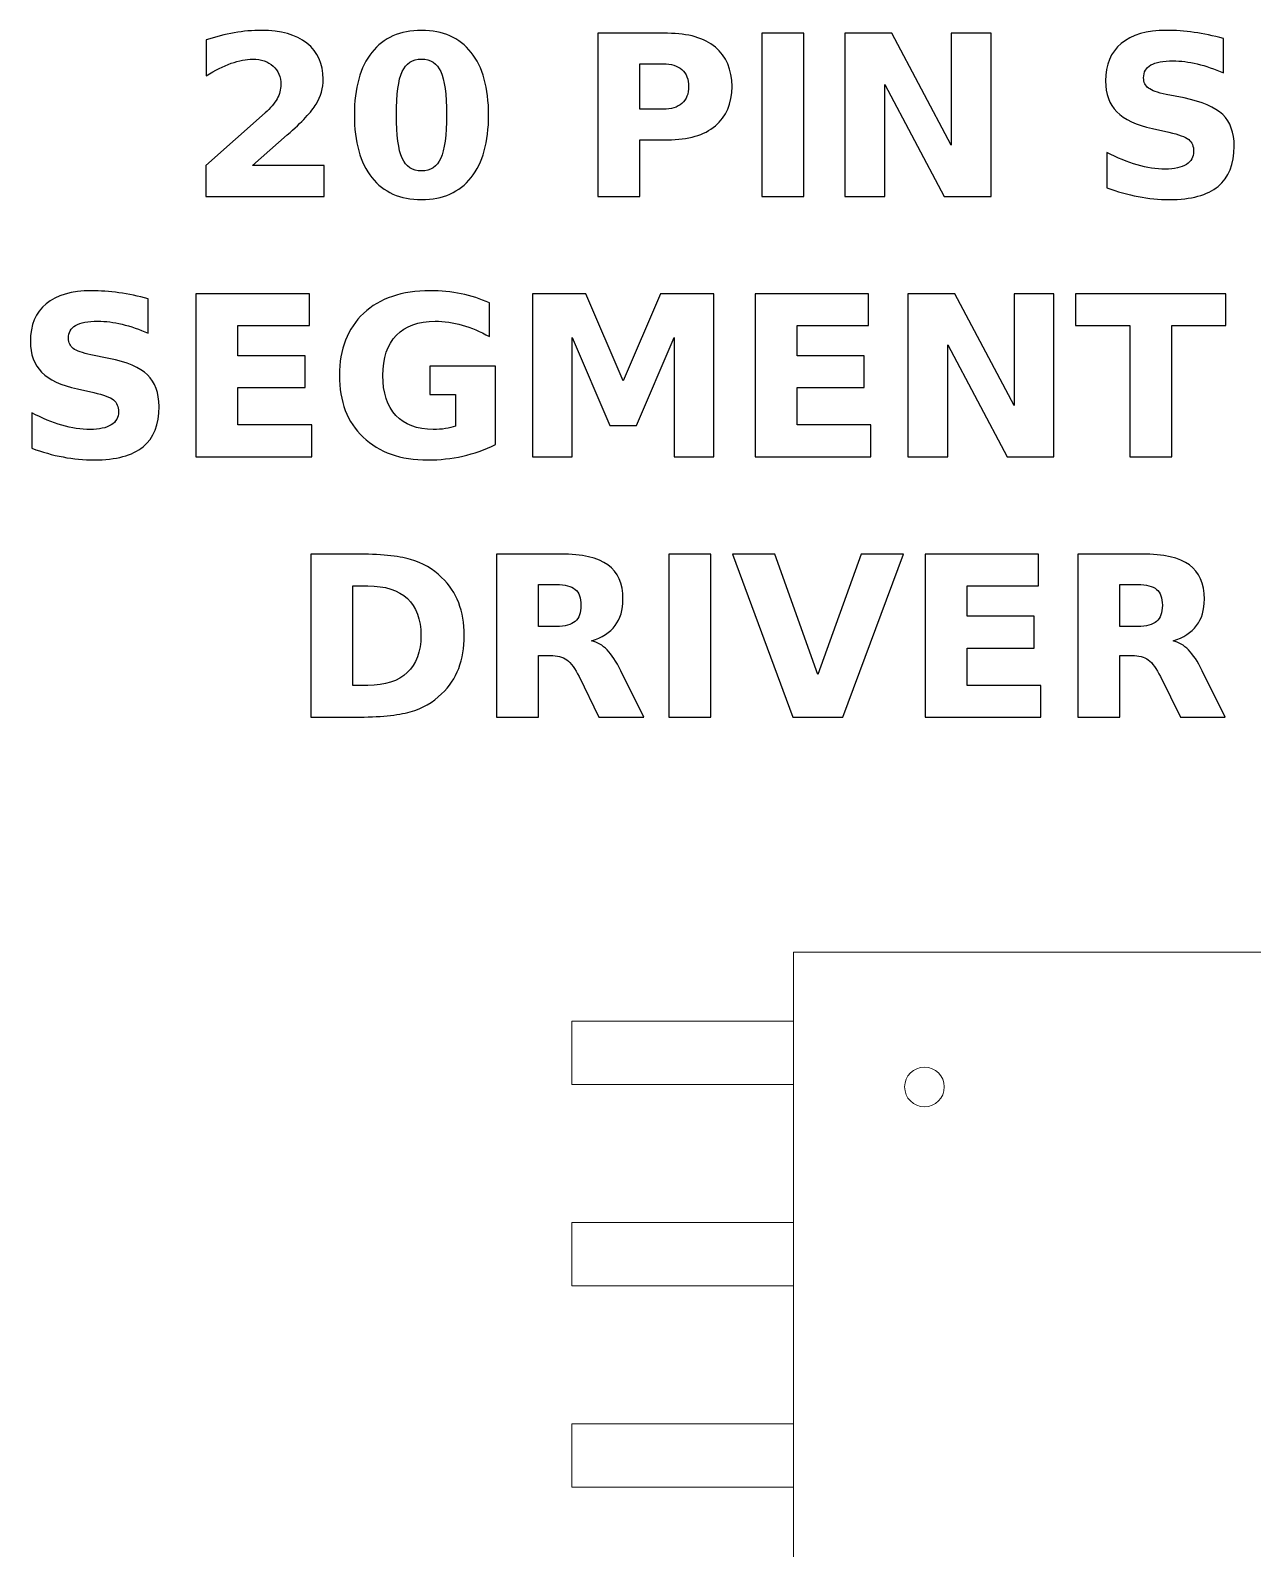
# Model space of a CAD drawing. Header units: centimetres. Extents: x -11.36 to -9.63, y -15.64 to -13.63.
# Drawn here: x -11.364 to -10.593, y -14.591 to -13.633 of the extents above; entities that cross this region are included whole.
import ezdxf

# ---------------------------------------------------------------- set-up
doc = ezdxf.new("R2010")
doc.units = ezdxf.units.CM
doc.header["$MEASUREMENT"] = 0
doc.layers.add('Layer 1', color=7, linetype='Continuous')

msp = doc.modelspace()

# ---------------------------------------------------------------- linework, layer by layer
at = {"layer": 'Layer 1', "color": 7, "lineweight": 9}
for points in [[(-10.8825, -15.485), (-10.1175, -15.485), (-10.1175, -14.215), (-10.8825, -14.215), (-10.8825, -15.485)], [(-11.0225, -14.2985), (-10.8825, -14.2985), (-10.8825, -14.2585), (-11.0225, -14.2585), (-11.0225, -14.2985)], [(-11.0225, -14.4255), (-10.8825, -14.4255), (-10.8825, -14.3855), (-11.0225, -14.3855), (-11.0225, -14.4255)], [(-11.0225, -14.5525), (-10.8825, -14.5525), (-10.8825, -14.5125), (-11.0225, -14.5125), (-11.0225, -14.5525)]]:
    msp.add_lwpolyline(points, close=True, dxfattribs=at)
msp.add_ellipse((-10.8, -14.3), major_axis=(0, 0.0125), ratio=1, dxfattribs=at)
at = {"layer": 'Layer 1', "color": 250}
for points, knots in [([(-11.22388, -13.71872), (-11.22388, -13.71872), (-11.1786, -13.71872), (-11.1786, -13.71872), (-11.1786, -13.71872), (-11.1786, -13.71872), (-11.1786, -13.73822), (-11.1786, -13.73822), (-11.1786, -13.73822), (-11.1786, -13.73822), (-11.25337, -13.73822), (-11.25337, -13.73822), (-11.25337, -13.73822), (-11.25337, -13.73822), (-11.25337, -13.71872), (-11.25337, -13.71872), (-11.25337, -13.71872), (-11.25337, -13.71872), (-11.21581, -13.68559), (-11.21581, -13.68559), (-11.21581, -13.68559), (-11.21245, -13.68255), (-11.20998, -13.67959), (-11.20838, -13.6767), (-11.20838, -13.6767), (-11.20676, -13.6738), (-11.20596, -13.67079), (-11.20596, -13.66766), (-11.20596, -13.66766), (-11.20596, -13.66284), (-11.20758, -13.65896), (-11.21082, -13.65602), (-11.21082, -13.65602), (-11.21405, -13.65308), (-11.21835, -13.65163), (-11.22374, -13.65163), (-11.22374, -13.65163), (-11.22787, -13.65163), (-11.23239, -13.65252), (-11.23731, -13.65428), (-11.23731, -13.65428), (-11.24222, -13.65605), (-11.24749, -13.65868), (-11.25309, -13.66216), (-11.25309, -13.66216), (-11.25309, -13.66216), (-11.25309, -13.63956), (-11.25309, -13.63956), (-11.25309, -13.63956), (-11.24711, -13.63759), (-11.24121, -13.63608), (-11.23538, -13.63505), (-11.23538, -13.63505), (-11.22954, -13.63401), (-11.22383, -13.63349), (-11.21821, -13.63349), (-11.21821, -13.63349), (-11.20591, -13.63349), (-11.19634, -13.6362), (-11.18952, -13.64163), (-11.18952, -13.64163), (-11.1827, -13.64704), (-11.17929, -13.65459), (-11.17929, -13.6643), (-11.17929, -13.6643), (-11.17929, -13.6699), (-11.18074, -13.67512), (-11.18364, -13.67997), (-11.18364, -13.67997), (-11.18653, -13.68481), (-11.19262, -13.6913), (-11.20189, -13.69944), (-11.20189, -13.69944), (-11.20189, -13.69944), (-11.22388, -13.71872), (-11.22388, -13.71872)], [0, 0, 0, 0, 0.052632, 0.052632, 0.052632, 0.052632, 0.105263, 0.105263, 0.105263, 0.105263, 0.157895, 0.157895, 0.157895, 0.157895, 0.210526, 0.210526, 0.210526, 0.210526, 0.263158, 0.263158, 0.263158, 0.263158, 0.315789, 0.315789, 0.315789, 0.315789, 0.368421, 0.368421, 0.368421, 0.368421, 0.421053, 0.421053, 0.421053, 0.421053, 0.473684, 0.473684, 0.473684, 0.473684, 0.526316, 0.526316, 0.526316, 0.526316, 0.578947, 0.578947, 0.578947, 0.578947, 0.631579, 0.631579, 0.631579, 0.631579, 0.684211, 0.684211, 0.684211, 0.684211, 0.736842, 0.736842, 0.736842, 0.736842, 0.789474, 0.789474, 0.789474, 0.789474, 0.842105, 0.842105, 0.842105, 0.842105, 0.894737, 0.894737, 0.894737, 0.894737, 0.947368, 0.947368, 0.947368, 0.947368, 1, 1, 1, 1]), ([(-11.07491, -13.68688), (-11.07491, -13.70393), (-11.07858, -13.71708), (-11.08594, -13.72634), (-11.08594, -13.72634), (-11.09328, -13.73559), (-11.10372, -13.74022), (-11.11722, -13.74022), (-11.11722, -13.74022), (-11.13077, -13.74022), (-11.14123, -13.73559), (-11.14857, -13.72634), (-11.14857, -13.72634), (-11.15593, -13.71708), (-11.1596, -13.70393), (-11.1596, -13.68688), (-11.1596, -13.68688), (-11.1596, -13.66981), (-11.15593, -13.65663), (-11.14857, -13.64737), (-11.14857, -13.64737), (-11.14123, -13.63813), (-11.13077, -13.63349), (-11.11722, -13.63349), (-11.11722, -13.63349), (-11.10372, -13.63349), (-11.09328, -13.63813), (-11.08594, -13.64737), (-11.08594, -13.64737), (-11.07858, -13.65663), (-11.07491, -13.66981), (-11.07491, -13.68688)], [0, 0, 0, 0, 0.125, 0.125, 0.125, 0.125, 0.25, 0.25, 0.25, 0.25, 0.375, 0.375, 0.375, 0.375, 0.5, 0.5, 0.5, 0.5, 0.625, 0.625, 0.625, 0.625, 0.75, 0.75, 0.75, 0.75, 0.875, 0.875, 0.875, 0.875, 1, 1, 1, 1]), ([(-11.00607, -13.63535), (-11.00607, -13.63535), (-10.96205, -13.63535), (-10.96205, -13.63535), (-10.96205, -13.63535), (-10.94895, -13.63535), (-10.9389, -13.63827), (-10.93189, -13.64408), (-10.93189, -13.64408), (-10.92489, -13.64989), (-10.92138, -13.65816), (-10.92138, -13.66891), (-10.92138, -13.66891), (-10.92138, -13.67968), (-10.92489, -13.68798), (-10.93189, -13.69379), (-10.93189, -13.69379), (-10.9389, -13.6996), (-10.94895, -13.70252), (-10.96205, -13.70252), (-10.96205, -13.70252), (-10.96205, -13.70252), (-10.97954, -13.70252), (-10.97954, -13.70252), (-10.97954, -13.70252), (-10.97954, -13.70252), (-10.97954, -13.73822), (-10.97954, -13.73822), (-10.97954, -13.73822), (-10.97954, -13.73822), (-11.00607, -13.73822), (-11.00607, -13.73822), (-11.00607, -13.73822), (-11.00607, -13.73822), (-11.00607, -13.63535), (-11.00607, -13.63535)], [0, 0, 0, 0, 0.111111, 0.111111, 0.111111, 0.111111, 0.222222, 0.222222, 0.222222, 0.222222, 0.333333, 0.333333, 0.333333, 0.333333, 0.444444, 0.444444, 0.444444, 0.444444, 0.555556, 0.555556, 0.555556, 0.555556, 0.666667, 0.666667, 0.666667, 0.666667, 0.777778, 0.777778, 0.777778, 0.777778, 0.888889, 0.888889, 0.888889, 0.888889, 1, 1, 1, 1]), ([(-10.90266, -13.63535), (-10.90266, -13.63535), (-10.87613, -13.63535), (-10.87613, -13.63535), (-10.87613, -13.63535), (-10.87613, -13.63535), (-10.87613, -13.73822), (-10.87613, -13.73822), (-10.87613, -13.73822), (-10.87613, -13.73822), (-10.90266, -13.73822), (-10.90266, -13.73822), (-10.90266, -13.73822), (-10.90266, -13.73822), (-10.90266, -13.63535), (-10.90266, -13.63535)], [0, 0, 0, 0, 0.25, 0.25, 0.25, 0.25, 0.5, 0.5, 0.5, 0.5, 0.75, 0.75, 0.75, 0.75, 1, 1, 1, 1]), ([(-10.85017, -13.63535), (-10.85017, -13.63535), (-10.82054, -13.63535), (-10.82054, -13.63535), (-10.82054, -13.63535), (-10.82054, -13.63535), (-10.78312, -13.70591), (-10.78312, -13.70591), (-10.78312, -13.70591), (-10.78312, -13.70591), (-10.78312, -13.63535), (-10.78312, -13.63535), (-10.78312, -13.63535), (-10.78312, -13.63535), (-10.75798, -13.63535), (-10.75798, -13.63535), (-10.75798, -13.63535), (-10.75798, -13.63535), (-10.75798, -13.73822), (-10.75798, -13.73822), (-10.75798, -13.73822), (-10.75798, -13.73822), (-10.78761, -13.73822), (-10.78761, -13.73822), (-10.78761, -13.73822), (-10.78761, -13.73822), (-10.82503, -13.66766), (-10.82503, -13.66766), (-10.82503, -13.66766), (-10.82503, -13.66766), (-10.82503, -13.73822), (-10.82503, -13.73822), (-10.82503, -13.73822), (-10.82503, -13.73822), (-10.85017, -13.73822), (-10.85017, -13.73822), (-10.85017, -13.73822), (-10.85017, -13.73822), (-10.85017, -13.63535), (-10.85017, -13.63535)], [0, 0, 0, 0, 0.1, 0.1, 0.1, 0.1, 0.2, 0.2, 0.2, 0.2, 0.3, 0.3, 0.3, 0.3, 0.4, 0.4, 0.4, 0.4, 0.5, 0.5, 0.5, 0.5, 0.6, 0.6, 0.6, 0.6, 0.7, 0.7, 0.7, 0.7, 0.8, 0.8, 0.8, 0.8, 0.9, 0.9, 0.9, 0.9, 1, 1, 1, 1]), ([(-10.61136, -13.6386), (-10.61136, -13.6386), (-10.61136, -13.66035), (-10.61136, -13.66035), (-10.61136, -13.66035), (-10.61701, -13.65783), (-10.62253, -13.65593), (-10.62789, -13.65464), (-10.62789, -13.65464), (-10.63328, -13.65334), (-10.63836, -13.65271), (-10.64313, -13.65271), (-10.64313, -13.65271), (-10.64946, -13.65271), (-10.65416, -13.65358), (-10.6572, -13.65532), (-10.6572, -13.65532), (-10.66023, -13.65708), (-10.66174, -13.65979), (-10.66174, -13.66346), (-10.66174, -13.66346), (-10.66174, -13.66621), (-10.66073, -13.66837), (-10.65868, -13.6699), (-10.65868, -13.6699), (-10.65663, -13.67143), (-10.65292, -13.67277), (-10.64753, -13.67387), (-10.64753, -13.67387), (-10.64753, -13.67387), (-10.63624, -13.67613), (-10.63624, -13.67613), (-10.63624, -13.67613), (-10.62479, -13.67844), (-10.61668, -13.68192), (-10.61186, -13.68662), (-10.61186, -13.68662), (-10.60703, -13.6913), (-10.60461, -13.69796), (-10.60461, -13.70659), (-10.60461, -13.70659), (-10.60461, -13.71795), (-10.60797, -13.72639), (-10.6147, -13.73192), (-10.6147, -13.73192), (-10.62143, -13.73744), (-10.6317, -13.74022), (-10.64553, -13.74022), (-10.64553, -13.74022), (-10.65207, -13.74022), (-10.65861, -13.73961), (-10.66517, -13.73836), (-10.66517, -13.73836), (-10.67173, -13.73711), (-10.67832, -13.73528), (-10.68488, -13.73286), (-10.68488, -13.73286), (-10.68488, -13.73286), (-10.68488, -13.71047), (-10.68488, -13.71047), (-10.68488, -13.71047), (-10.67832, -13.71395), (-10.67197, -13.71658), (-10.66583, -13.71835), (-10.66583, -13.71835), (-10.65969, -13.72011), (-10.65379, -13.721), (-10.6481, -13.721), (-10.6481, -13.721), (-10.64231, -13.721), (-10.63787, -13.72004), (-10.63479, -13.71811), (-10.63479, -13.71811), (-10.6317, -13.71618), (-10.63018, -13.71343), (-10.63018, -13.70983), (-10.63018, -13.70983), (-10.63018, -13.70663), (-10.63121, -13.70414), (-10.6333, -13.7024), (-10.6333, -13.7024), (-10.6354, -13.70066), (-10.63956, -13.69909), (-10.64582, -13.69772), (-10.64582, -13.69772), (-10.64582, -13.69772), (-10.65609, -13.69544), (-10.65609, -13.69544), (-10.65609, -13.69544), (-10.66637, -13.69323), (-10.6739, -13.68973), (-10.67865, -13.6849), (-10.67865, -13.6849), (-10.6834, -13.68008), (-10.68577, -13.67357), (-10.68577, -13.66541), (-10.68577, -13.66541), (-10.68577, -13.65515), (-10.68246, -13.64727), (-10.67585, -13.64177), (-10.67585, -13.64177), (-10.66924, -13.63624), (-10.65974, -13.63349), (-10.64732, -13.63349), (-10.64732, -13.63349), (-10.64168, -13.63349), (-10.63587, -13.63392), (-10.62989, -13.63476), (-10.62989, -13.63476), (-10.62392, -13.63561), (-10.61774, -13.63688), (-10.61136, -13.6386)], [0, 0, 0, 0, 0.035714, 0.035714, 0.035714, 0.035714, 0.071429, 0.071429, 0.071429, 0.071429, 0.107143, 0.107143, 0.107143, 0.107143, 0.142857, 0.142857, 0.142857, 0.142857, 0.178571, 0.178571, 0.178571, 0.178571, 0.214286, 0.214286, 0.214286, 0.214286, 0.25, 0.25, 0.25, 0.25, 0.285714, 0.285714, 0.285714, 0.285714, 0.321429, 0.321429, 0.321429, 0.321429, 0.357143, 0.357143, 0.357143, 0.357143, 0.392857, 0.392857, 0.392857, 0.392857, 0.428571, 0.428571, 0.428571, 0.428571, 0.464286, 0.464286, 0.464286, 0.464286, 0.5, 0.5, 0.5, 0.5, 0.535714, 0.535714, 0.535714, 0.535714, 0.571429, 0.571429, 0.571429, 0.571429, 0.607143, 0.607143, 0.607143, 0.607143, 0.642857, 0.642857, 0.642857, 0.642857, 0.678571, 0.678571, 0.678571, 0.678571, 0.714286, 0.714286, 0.714286, 0.714286, 0.75, 0.75, 0.75, 0.75, 0.785714, 0.785714, 0.785714, 0.785714, 0.821429, 0.821429, 0.821429, 0.821429, 0.857143, 0.857143, 0.857143, 0.857143, 0.892857, 0.892857, 0.892857, 0.892857, 0.928571, 0.928571, 0.928571, 0.928571, 0.964286, 0.964286, 0.964286, 0.964286, 1, 1, 1, 1]), ([(-11.10144, -13.68669), (-11.10144, -13.67383), (-11.10264, -13.66477), (-11.10506, -13.6595), (-11.10506, -13.6595), (-11.10746, -13.65426), (-11.11153, -13.65163), (-11.11722, -13.65163), (-11.11722, -13.65163), (-11.12291, -13.65163), (-11.12698, -13.65426), (-11.12943, -13.6595), (-11.12943, -13.6595), (-11.13185, -13.66477), (-11.13307, -13.67383), (-11.13307, -13.68669), (-11.13307, -13.68669), (-11.13307, -13.69967), (-11.13185, -13.70885), (-11.12943, -13.71416), (-11.12943, -13.71416), (-11.12698, -13.7195), (-11.12291, -13.72216), (-11.11722, -13.72216), (-11.11722, -13.72216), (-11.11158, -13.72216), (-11.10753, -13.7195), (-11.10508, -13.71416), (-11.10508, -13.71416), (-11.10266, -13.70885), (-11.10144, -13.69967), (-11.10144, -13.68669)], [0, 0, 0, 0, 0.125, 0.125, 0.125, 0.125, 0.25, 0.25, 0.25, 0.25, 0.375, 0.375, 0.375, 0.375, 0.5, 0.5, 0.5, 0.5, 0.625, 0.625, 0.625, 0.625, 0.75, 0.75, 0.75, 0.75, 0.875, 0.875, 0.875, 0.875, 1, 1, 1, 1]), ([(-10.97954, -13.65457), (-10.97954, -13.65457), (-10.97954, -13.6833), (-10.97954, -13.6833), (-10.97954, -13.6833), (-10.97954, -13.6833), (-10.96487, -13.6833), (-10.96487, -13.6833), (-10.96487, -13.6833), (-10.95972, -13.6833), (-10.95574, -13.68206), (-10.95294, -13.67954), (-10.95294, -13.67954), (-10.95014, -13.67705), (-10.94873, -13.6735), (-10.94873, -13.66891), (-10.94873, -13.66891), (-10.94873, -13.6643), (-10.95014, -13.66077), (-10.95294, -13.65828), (-10.95294, -13.65828), (-10.95574, -13.65581), (-10.95972, -13.65457), (-10.96487, -13.65457), (-10.96487, -13.65457), (-10.96487, -13.65457), (-10.97954, -13.65457), (-10.97954, -13.65457)], [0, 0, 0, 0, 0.142857, 0.142857, 0.142857, 0.142857, 0.285714, 0.285714, 0.285714, 0.285714, 0.428571, 0.428571, 0.428571, 0.428571, 0.571429, 0.571429, 0.571429, 0.571429, 0.714286, 0.714286, 0.714286, 0.714286, 0.857143, 0.857143, 0.857143, 0.857143, 1, 1, 1, 1]), ([(-11.28956, -13.80285), (-11.28956, -13.80285), (-11.28956, -13.8246), (-11.28956, -13.8246), (-11.28956, -13.8246), (-11.29521, -13.82208), (-11.30073, -13.82018), (-11.30609, -13.81889), (-11.30609, -13.81889), (-11.31148, -13.81759), (-11.31656, -13.81696), (-11.32133, -13.81696), (-11.32133, -13.81696), (-11.32766, -13.81696), (-11.33236, -13.81783), (-11.3354, -13.81957), (-11.3354, -13.81957), (-11.33843, -13.82133), (-11.33994, -13.82404), (-11.33994, -13.82771), (-11.33994, -13.82771), (-11.33994, -13.83046), (-11.33893, -13.83262), (-11.33688, -13.83415), (-11.33688, -13.83415), (-11.33483, -13.83568), (-11.33112, -13.83702), (-11.32573, -13.83812), (-11.32573, -13.83812), (-11.32573, -13.83812), (-11.31444, -13.84038), (-11.31444, -13.84038), (-11.31444, -13.84038), (-11.30299, -13.84269), (-11.29488, -13.84617), (-11.29006, -13.85087), (-11.29006, -13.85087), (-11.28523, -13.85555), (-11.28281, -13.86221), (-11.28281, -13.87084), (-11.28281, -13.87084), (-11.28281, -13.8822), (-11.28617, -13.89064), (-11.2929, -13.89617), (-11.2929, -13.89617), (-11.29963, -13.90169), (-11.3099, -13.90447), (-11.32373, -13.90447), (-11.32373, -13.90447), (-11.33027, -13.90447), (-11.33681, -13.90386), (-11.34337, -13.90261), (-11.34337, -13.90261), (-11.34993, -13.90136), (-11.35652, -13.89953), (-11.36308, -13.89711), (-11.36308, -13.89711), (-11.36308, -13.89711), (-11.36308, -13.87472), (-11.36308, -13.87472), (-11.36308, -13.87472), (-11.35652, -13.8782), (-11.35017, -13.88083), (-11.34403, -13.8826), (-11.34403, -13.8826), (-11.33789, -13.88436), (-11.33199, -13.88525), (-11.3263, -13.88525), (-11.3263, -13.88525), (-11.32051, -13.88525), (-11.31607, -13.88429), (-11.31299, -13.88236), (-11.31299, -13.88236), (-11.3099, -13.88043), (-11.30838, -13.87768), (-11.30838, -13.87408), (-11.30838, -13.87408), (-11.30838, -13.87088), (-11.30941, -13.86839), (-11.3115, -13.86665), (-11.3115, -13.86665), (-11.3136, -13.86491), (-11.31776, -13.86334), (-11.32402, -13.86197), (-11.32402, -13.86197), (-11.32402, -13.86197), (-11.33429, -13.85969), (-11.33429, -13.85969), (-11.33429, -13.85969), (-11.34457, -13.85748), (-11.3521, -13.85398), (-11.35685, -13.84915), (-11.35685, -13.84915), (-11.3616, -13.84433), (-11.36397, -13.83782), (-11.36397, -13.82966), (-11.36397, -13.82966), (-11.36397, -13.8194), (-11.36066, -13.81152), (-11.35405, -13.80602), (-11.35405, -13.80602), (-11.34744, -13.80049), (-11.33794, -13.79774), (-11.32552, -13.79774), (-11.32552, -13.79774), (-11.31988, -13.79774), (-11.31407, -13.79817), (-11.30809, -13.79901), (-11.30809, -13.79901), (-11.30212, -13.79986), (-11.29594, -13.80113), (-11.28956, -13.80285)], [0, 0, 0, 0, 0.035714, 0.035714, 0.035714, 0.035714, 0.071429, 0.071429, 0.071429, 0.071429, 0.107143, 0.107143, 0.107143, 0.107143, 0.142857, 0.142857, 0.142857, 0.142857, 0.178571, 0.178571, 0.178571, 0.178571, 0.214286, 0.214286, 0.214286, 0.214286, 0.25, 0.25, 0.25, 0.25, 0.285714, 0.285714, 0.285714, 0.285714, 0.321429, 0.321429, 0.321429, 0.321429, 0.357143, 0.357143, 0.357143, 0.357143, 0.392857, 0.392857, 0.392857, 0.392857, 0.428571, 0.428571, 0.428571, 0.428571, 0.464286, 0.464286, 0.464286, 0.464286, 0.5, 0.5, 0.5, 0.5, 0.535714, 0.535714, 0.535714, 0.535714, 0.571429, 0.571429, 0.571429, 0.571429, 0.607143, 0.607143, 0.607143, 0.607143, 0.642857, 0.642857, 0.642857, 0.642857, 0.678571, 0.678571, 0.678571, 0.678571, 0.714286, 0.714286, 0.714286, 0.714286, 0.75, 0.75, 0.75, 0.75, 0.785714, 0.785714, 0.785714, 0.785714, 0.821429, 0.821429, 0.821429, 0.821429, 0.857143, 0.857143, 0.857143, 0.857143, 0.892857, 0.892857, 0.892857, 0.892857, 0.928571, 0.928571, 0.928571, 0.928571, 0.964286, 0.964286, 0.964286, 0.964286, 1, 1, 1, 1]), ([(-11.25953, -13.7996), (-11.25953, -13.7996), (-11.18794, -13.7996), (-11.18794, -13.7996), (-11.18794, -13.7996), (-11.18794, -13.7996), (-11.18794, -13.81966), (-11.18794, -13.81966), (-11.18794, -13.81966), (-11.18794, -13.81966), (-11.233, -13.81966), (-11.233, -13.81966), (-11.233, -13.81966), (-11.233, -13.81966), (-11.233, -13.83881), (-11.233, -13.83881), (-11.233, -13.83881), (-11.233, -13.83881), (-11.19065, -13.83881), (-11.19065, -13.83881), (-11.19065, -13.83881), (-11.19065, -13.83881), (-11.19065, -13.85887), (-11.19065, -13.85887), (-11.19065, -13.85887), (-11.19065, -13.85887), (-11.233, -13.85887), (-11.233, -13.85887), (-11.233, -13.85887), (-11.233, -13.85887), (-11.233, -13.88241), (-11.233, -13.88241), (-11.233, -13.88241), (-11.233, -13.88241), (-11.18644, -13.88241), (-11.18644, -13.88241), (-11.18644, -13.88241), (-11.18644, -13.88241), (-11.18644, -13.90247), (-11.18644, -13.90247), (-11.18644, -13.90247), (-11.18644, -13.90247), (-11.25953, -13.90247), (-11.25953, -13.90247), (-11.25953, -13.90247), (-11.25953, -13.90247), (-11.25953, -13.7996), (-11.25953, -13.7996)], [0, 0, 0, 0, 0.083333, 0.083333, 0.083333, 0.083333, 0.166667, 0.166667, 0.166667, 0.166667, 0.25, 0.25, 0.25, 0.25, 0.333333, 0.333333, 0.333333, 0.333333, 0.416667, 0.416667, 0.416667, 0.416667, 0.5, 0.5, 0.5, 0.5, 0.583333, 0.583333, 0.583333, 0.583333, 0.666667, 0.666667, 0.666667, 0.666667, 0.75, 0.75, 0.75, 0.75, 0.833333, 0.833333, 0.833333, 0.833333, 0.916667, 0.916667, 0.916667, 0.916667, 1, 1, 1, 1]), ([(-11.07066, -13.89483), (-11.07727, -13.89805), (-11.08413, -13.90045), (-11.09126, -13.90207), (-11.09126, -13.90207), (-11.09839, -13.90367), (-11.10572, -13.90447), (-11.11332, -13.90447), (-11.11332, -13.90447), (-11.13044, -13.90447), (-11.14401, -13.89967), (-11.15403, -13.8901), (-11.15403, -13.8901), (-11.16405, -13.88053), (-11.16906, -13.86755), (-11.16906, -13.85113), (-11.16906, -13.85113), (-11.16906, -13.83455), (-11.16395, -13.82152), (-11.15377, -13.81199), (-11.15377, -13.81199), (-11.14356, -13.80249), (-11.12959, -13.79774), (-11.11186, -13.79774), (-11.11186, -13.79774), (-11.10502, -13.79774), (-11.09846, -13.79838), (-11.09218, -13.79967), (-11.09218, -13.79967), (-11.08592, -13.80096), (-11.07999, -13.80287), (-11.07444, -13.80539), (-11.07444, -13.80539), (-11.07444, -13.80539), (-11.07444, -13.82667), (-11.07444, -13.82667), (-11.07444, -13.82667), (-11.08018, -13.8234), (-11.0859, -13.82098), (-11.09157, -13.81938), (-11.09157, -13.81938), (-11.09723, -13.81776), (-11.10292, -13.81696), (-11.10862, -13.81696), (-11.10862, -13.81696), (-11.1192, -13.81696), (-11.12734, -13.81992), (-11.13305, -13.82582), (-11.13305, -13.82582), (-11.13877, -13.83173), (-11.14164, -13.84017), (-11.14164, -13.85113), (-11.14164, -13.85113), (-11.14164, -13.86202), (-11.13888, -13.87044), (-11.13336, -13.87636), (-11.13336, -13.87636), (-11.12785, -13.88229), (-11.12002, -13.88525), (-11.10986, -13.88525), (-11.10986, -13.88525), (-11.10711, -13.88525), (-11.10455, -13.88509), (-11.10217, -13.88474), (-11.10217, -13.88474), (-11.0998, -13.88438), (-11.09768, -13.88384), (-11.0958, -13.88311), (-11.0958, -13.88311), (-11.0958, -13.88311), (-11.0958, -13.86312), (-11.0958, -13.86312), (-11.0958, -13.86312), (-11.0958, -13.86312), (-11.11198, -13.86312), (-11.11198, -13.86312), (-11.11198, -13.86312), (-11.11198, -13.86312), (-11.11198, -13.84534), (-11.11198, -13.84534), (-11.11198, -13.84534), (-11.11198, -13.84534), (-11.07066, -13.84534), (-11.07066, -13.84534), (-11.07066, -13.84534), (-11.07066, -13.84534), (-11.07066, -13.89483), (-11.07066, -13.89483)], [0, 0, 0, 0, 0.045455, 0.045455, 0.045455, 0.045455, 0.090909, 0.090909, 0.090909, 0.090909, 0.136364, 0.136364, 0.136364, 0.136364, 0.181818, 0.181818, 0.181818, 0.181818, 0.227273, 0.227273, 0.227273, 0.227273, 0.272727, 0.272727, 0.272727, 0.272727, 0.318182, 0.318182, 0.318182, 0.318182, 0.363636, 0.363636, 0.363636, 0.363636, 0.409091, 0.409091, 0.409091, 0.409091, 0.454545, 0.454545, 0.454545, 0.454545, 0.5, 0.5, 0.5, 0.5, 0.545455, 0.545455, 0.545455, 0.545455, 0.590909, 0.590909, 0.590909, 0.590909, 0.636364, 0.636364, 0.636364, 0.636364, 0.681818, 0.681818, 0.681818, 0.681818, 0.727273, 0.727273, 0.727273, 0.727273, 0.772727, 0.772727, 0.772727, 0.772727, 0.818182, 0.818182, 0.818182, 0.818182, 0.863636, 0.863636, 0.863636, 0.863636, 0.909091, 0.909091, 0.909091, 0.909091, 0.954545, 0.954545, 0.954545, 0.954545, 1, 1, 1, 1]), ([(-11.0473, -13.7996), (-11.0473, -13.7996), (-11.01355, -13.7996), (-11.01355, -13.7996), (-11.01355, -13.7996), (-11.01355, -13.7996), (-10.9901, -13.85466), (-10.9901, -13.85466), (-10.9901, -13.85466), (-10.9901, -13.85466), (-10.96654, -13.7996), (-10.96654, -13.7996), (-10.96654, -13.7996), (-10.96654, -13.7996), (-10.93286, -13.7996), (-10.93286, -13.7996), (-10.93286, -13.7996), (-10.93286, -13.7996), (-10.93286, -13.90247), (-10.93286, -13.90247), (-10.93286, -13.90247), (-10.93286, -13.90247), (-10.95793, -13.90247), (-10.95793, -13.90247), (-10.95793, -13.90247), (-10.95793, -13.90247), (-10.95793, -13.82723), (-10.95793, -13.82723), (-10.95793, -13.82723), (-10.95793, -13.82723), (-10.98164, -13.88269), (-10.98164, -13.88269), (-10.98164, -13.88269), (-10.98164, -13.88269), (-10.99845, -13.88269), (-10.99845, -13.88269), (-10.99845, -13.88269), (-10.99845, -13.88269), (-11.02216, -13.82723), (-11.02216, -13.82723), (-11.02216, -13.82723), (-11.02216, -13.82723), (-11.02216, -13.90247), (-11.02216, -13.90247), (-11.02216, -13.90247), (-11.02216, -13.90247), (-11.0473, -13.90247), (-11.0473, -13.90247), (-11.0473, -13.90247), (-11.0473, -13.90247), (-11.0473, -13.7996), (-11.0473, -13.7996)], [0, 0, 0, 0, 0.076923, 0.076923, 0.076923, 0.076923, 0.153846, 0.153846, 0.153846, 0.153846, 0.230769, 0.230769, 0.230769, 0.230769, 0.307692, 0.307692, 0.307692, 0.307692, 0.384615, 0.384615, 0.384615, 0.384615, 0.461538, 0.461538, 0.461538, 0.461538, 0.538462, 0.538462, 0.538462, 0.538462, 0.615385, 0.615385, 0.615385, 0.615385, 0.692308, 0.692308, 0.692308, 0.692308, 0.769231, 0.769231, 0.769231, 0.769231, 0.846154, 0.846154, 0.846154, 0.846154, 0.923077, 0.923077, 0.923077, 0.923077, 1, 1, 1, 1]), ([(-10.90687, -13.7996), (-10.90687, -13.7996), (-10.83528, -13.7996), (-10.83528, -13.7996), (-10.83528, -13.7996), (-10.83528, -13.7996), (-10.83528, -13.81966), (-10.83528, -13.81966), (-10.83528, -13.81966), (-10.83528, -13.81966), (-10.88034, -13.81966), (-10.88034, -13.81966), (-10.88034, -13.81966), (-10.88034, -13.81966), (-10.88034, -13.83881), (-10.88034, -13.83881), (-10.88034, -13.83881), (-10.88034, -13.83881), (-10.83799, -13.83881), (-10.83799, -13.83881), (-10.83799, -13.83881), (-10.83799, -13.83881), (-10.83799, -13.85887), (-10.83799, -13.85887), (-10.83799, -13.85887), (-10.83799, -13.85887), (-10.88034, -13.85887), (-10.88034, -13.85887), (-10.88034, -13.85887), (-10.88034, -13.85887), (-10.88034, -13.88241), (-10.88034, -13.88241), (-10.88034, -13.88241), (-10.88034, -13.88241), (-10.83378, -13.88241), (-10.83378, -13.88241), (-10.83378, -13.88241), (-10.83378, -13.88241), (-10.83378, -13.90247), (-10.83378, -13.90247), (-10.83378, -13.90247), (-10.83378, -13.90247), (-10.90687, -13.90247), (-10.90687, -13.90247), (-10.90687, -13.90247), (-10.90687, -13.90247), (-10.90687, -13.7996), (-10.90687, -13.7996)], [0, 0, 0, 0, 0.083333, 0.083333, 0.083333, 0.083333, 0.166667, 0.166667, 0.166667, 0.166667, 0.25, 0.25, 0.25, 0.25, 0.333333, 0.333333, 0.333333, 0.333333, 0.416667, 0.416667, 0.416667, 0.416667, 0.5, 0.5, 0.5, 0.5, 0.583333, 0.583333, 0.583333, 0.583333, 0.666667, 0.666667, 0.666667, 0.666667, 0.75, 0.75, 0.75, 0.75, 0.833333, 0.833333, 0.833333, 0.833333, 0.916667, 0.916667, 0.916667, 0.916667, 1, 1, 1, 1]), ([(-10.81047, -13.7996), (-10.81047, -13.7996), (-10.78084, -13.7996), (-10.78084, -13.7996), (-10.78084, -13.7996), (-10.78084, -13.7996), (-10.74342, -13.87016), (-10.74342, -13.87016), (-10.74342, -13.87016), (-10.74342, -13.87016), (-10.74342, -13.7996), (-10.74342, -13.7996), (-10.74342, -13.7996), (-10.74342, -13.7996), (-10.71828, -13.7996), (-10.71828, -13.7996), (-10.71828, -13.7996), (-10.71828, -13.7996), (-10.71828, -13.90247), (-10.71828, -13.90247), (-10.71828, -13.90247), (-10.71828, -13.90247), (-10.74791, -13.90247), (-10.74791, -13.90247), (-10.74791, -13.90247), (-10.74791, -13.90247), (-10.78533, -13.83191), (-10.78533, -13.83191), (-10.78533, -13.83191), (-10.78533, -13.83191), (-10.78533, -13.90247), (-10.78533, -13.90247), (-10.78533, -13.90247), (-10.78533, -13.90247), (-10.81047, -13.90247), (-10.81047, -13.90247), (-10.81047, -13.90247), (-10.81047, -13.90247), (-10.81047, -13.7996), (-10.81047, -13.7996)], [0, 0, 0, 0, 0.1, 0.1, 0.1, 0.1, 0.2, 0.2, 0.2, 0.2, 0.3, 0.3, 0.3, 0.3, 0.4, 0.4, 0.4, 0.4, 0.5, 0.5, 0.5, 0.5, 0.6, 0.6, 0.6, 0.6, 0.7, 0.7, 0.7, 0.7, 0.8, 0.8, 0.8, 0.8, 0.9, 0.9, 0.9, 0.9, 1, 1, 1, 1]), ([(-10.70466, -13.7996), (-10.70466, -13.7996), (-10.60986, -13.7996), (-10.60986, -13.7996), (-10.60986, -13.7996), (-10.60986, -13.7996), (-10.60986, -13.81966), (-10.60986, -13.81966), (-10.60986, -13.81966), (-10.60986, -13.81966), (-10.64396, -13.81966), (-10.64396, -13.81966), (-10.64396, -13.81966), (-10.64396, -13.81966), (-10.64396, -13.90247), (-10.64396, -13.90247), (-10.64396, -13.90247), (-10.64396, -13.90247), (-10.67049, -13.90247), (-10.67049, -13.90247), (-10.67049, -13.90247), (-10.67049, -13.90247), (-10.67049, -13.81966), (-10.67049, -13.81966), (-10.67049, -13.81966), (-10.67049, -13.81966), (-10.70466, -13.81966), (-10.70466, -13.81966), (-10.70466, -13.81966), (-10.70466, -13.81966), (-10.70466, -13.7996), (-10.70466, -13.7996)], [0, 0, 0, 0, 0.125, 0.125, 0.125, 0.125, 0.25, 0.25, 0.25, 0.25, 0.375, 0.375, 0.375, 0.375, 0.5, 0.5, 0.5, 0.5, 0.625, 0.625, 0.625, 0.625, 0.75, 0.75, 0.75, 0.75, 0.875, 0.875, 0.875, 0.875, 1, 1, 1, 1]), ([(-11.18708, -13.96385), (-11.18708, -13.96385), (-11.15909, -13.96385), (-11.15909, -13.96385), (-11.15909, -13.96385), (-11.14348, -13.96385), (-11.13186, -13.96496), (-11.12422, -13.96719), (-11.12422, -13.96719), (-11.11657, -13.96942), (-11.11001, -13.97319), (-11.10453, -13.97853), (-11.10453, -13.97853), (-11.09971, -13.98316), (-11.09614, -13.98852), (-11.09378, -13.99459), (-11.09378, -13.99459), (-11.09146, -14.00063), (-11.09028, -14.0075), (-11.09028, -14.01519), (-11.09028, -14.01519), (-11.09028, -14.02295), (-11.09146, -14.02987), (-11.09378, -14.03596), (-11.09378, -14.03596), (-11.09614, -14.04205), (-11.09971, -14.04741), (-11.10453, -14.05204), (-11.10453, -14.05204), (-11.11006, -14.05738), (-11.11667, -14.06115), (-11.12438, -14.06338), (-11.12438, -14.06338), (-11.1321, -14.06561), (-11.14367, -14.06672), (-11.15909, -14.06672), (-11.15909, -14.06672), (-11.15909, -14.06672), (-11.18708, -14.06672), (-11.18708, -14.06672), (-11.18708, -14.06672), (-11.18708, -14.06672), (-11.18708, -13.96385), (-11.18708, -13.96385)], [0, 0, 0, 0, 0.090909, 0.090909, 0.090909, 0.090909, 0.181818, 0.181818, 0.181818, 0.181818, 0.272727, 0.272727, 0.272727, 0.272727, 0.363636, 0.363636, 0.363636, 0.363636, 0.454545, 0.454545, 0.454545, 0.454545, 0.545455, 0.545455, 0.545455, 0.545455, 0.636364, 0.636364, 0.636364, 0.636364, 0.727273, 0.727273, 0.727273, 0.727273, 0.818182, 0.818182, 0.818182, 0.818182, 0.909091, 0.909091, 0.909091, 0.909091, 1, 1, 1, 1]), ([(-11.04343, -14.0278), (-11.04343, -14.0278), (-11.04343, -14.06672), (-11.04343, -14.06672), (-11.04343, -14.06672), (-11.04343, -14.06672), (-11.06996, -14.06672), (-11.06996, -14.06672), (-11.06996, -14.06672), (-11.06996, -14.06672), (-11.06996, -13.96385), (-11.06996, -13.96385), (-11.06996, -13.96385), (-11.06996, -13.96385), (-11.02944, -13.96385), (-11.02944, -13.96385), (-11.02944, -13.96385), (-11.01589, -13.96385), (-11.00594, -13.96613), (-10.99964, -13.97067), (-10.99964, -13.97067), (-10.99332, -13.97521), (-10.99016, -13.98241), (-10.99016, -13.99224), (-10.99016, -13.99224), (-10.99016, -13.99903), (-10.99181, -14.00463), (-10.99508, -14.00898), (-10.99508, -14.00898), (-10.99837, -14.01336), (-11.00333, -14.01658), (-11.00994, -14.01863), (-11.00994, -14.01863), (-11.00632, -14.01947), (-11.00305, -14.02133), (-11.00018, -14.02425), (-11.00018, -14.02425), (-10.99731, -14.02716), (-10.99442, -14.03158), (-10.99148, -14.03751), (-10.99148, -14.03751), (-10.99148, -14.03751), (-10.97706, -14.06672), (-10.97706, -14.06672), (-10.97706, -14.06672), (-10.97706, -14.06672), (-11.00533, -14.06672), (-11.00533, -14.06672), (-11.00533, -14.06672), (-11.00533, -14.06672), (-11.01787, -14.04116), (-11.01787, -14.04116), (-11.01787, -14.04116), (-11.02038, -14.03603), (-11.02295, -14.0325), (-11.02556, -14.03062), (-11.02556, -14.03062), (-11.02815, -14.02874), (-11.0316, -14.0278), (-11.03593, -14.0278), (-11.03593, -14.0278), (-11.03593, -14.0278), (-11.04343, -14.0278), (-11.04343, -14.0278)], [0, 0, 0, 0, 0.0625, 0.0625, 0.0625, 0.0625, 0.125, 0.125, 0.125, 0.125, 0.1875, 0.1875, 0.1875, 0.1875, 0.25, 0.25, 0.25, 0.25, 0.3125, 0.3125, 0.3125, 0.3125, 0.375, 0.375, 0.375, 0.375, 0.4375, 0.4375, 0.4375, 0.4375, 0.5, 0.5, 0.5, 0.5, 0.5625, 0.5625, 0.5625, 0.5625, 0.625, 0.625, 0.625, 0.625, 0.6875, 0.6875, 0.6875, 0.6875, 0.75, 0.75, 0.75, 0.75, 0.8125, 0.8125, 0.8125, 0.8125, 0.875, 0.875, 0.875, 0.875, 0.9375, 0.9375, 0.9375, 0.9375, 1, 1, 1, 1]), ([(-10.96131, -13.96385), (-10.96131, -13.96385), (-10.93478, -13.96385), (-10.93478, -13.96385), (-10.93478, -13.96385), (-10.93478, -13.96385), (-10.93478, -14.06672), (-10.93478, -14.06672), (-10.93478, -14.06672), (-10.93478, -14.06672), (-10.96131, -14.06672), (-10.96131, -14.06672), (-10.96131, -14.06672), (-10.96131, -14.06672), (-10.96131, -13.96385), (-10.96131, -13.96385)], [0, 0, 0, 0, 0.25, 0.25, 0.25, 0.25, 0.5, 0.5, 0.5, 0.5, 0.75, 0.75, 0.75, 0.75, 1, 1, 1, 1]), ([(-10.9211, -13.96385), (-10.9211, -13.96385), (-10.89443, -13.96385), (-10.89443, -13.96385), (-10.89443, -13.96385), (-10.89443, -13.96385), (-10.86715, -14.03977), (-10.86715, -14.03977), (-10.86715, -14.03977), (-10.86715, -14.03977), (-10.83994, -13.96385), (-10.83994, -13.96385), (-10.83994, -13.96385), (-10.83994, -13.96385), (-10.81327, -13.96385), (-10.81327, -13.96385), (-10.81327, -13.96385), (-10.81327, -13.96385), (-10.85137, -14.06672), (-10.85137, -14.06672), (-10.85137, -14.06672), (-10.85137, -14.06672), (-10.883, -14.06672), (-10.883, -14.06672), (-10.883, -14.06672), (-10.883, -14.06672), (-10.9211, -13.96385), (-10.9211, -13.96385)], [0, 0, 0, 0, 0.142857, 0.142857, 0.142857, 0.142857, 0.285714, 0.285714, 0.285714, 0.285714, 0.428571, 0.428571, 0.428571, 0.428571, 0.571429, 0.571429, 0.571429, 0.571429, 0.714286, 0.714286, 0.714286, 0.714286, 0.857143, 0.857143, 0.857143, 0.857143, 1, 1, 1, 1]), ([(-10.7996, -13.96385), (-10.7996, -13.96385), (-10.72801, -13.96385), (-10.72801, -13.96385), (-10.72801, -13.96385), (-10.72801, -13.96385), (-10.72801, -13.98391), (-10.72801, -13.98391), (-10.72801, -13.98391), (-10.72801, -13.98391), (-10.77307, -13.98391), (-10.77307, -13.98391), (-10.77307, -13.98391), (-10.77307, -13.98391), (-10.77307, -14.00306), (-10.77307, -14.00306), (-10.77307, -14.00306), (-10.77307, -14.00306), (-10.73072, -14.00306), (-10.73072, -14.00306), (-10.73072, -14.00306), (-10.73072, -14.00306), (-10.73072, -14.02312), (-10.73072, -14.02312), (-10.73072, -14.02312), (-10.73072, -14.02312), (-10.77307, -14.02312), (-10.77307, -14.02312), (-10.77307, -14.02312), (-10.77307, -14.02312), (-10.77307, -14.04666), (-10.77307, -14.04666), (-10.77307, -14.04666), (-10.77307, -14.04666), (-10.72651, -14.04666), (-10.72651, -14.04666), (-10.72651, -14.04666), (-10.72651, -14.04666), (-10.72651, -14.06672), (-10.72651, -14.06672), (-10.72651, -14.06672), (-10.72651, -14.06672), (-10.7996, -14.06672), (-10.7996, -14.06672), (-10.7996, -14.06672), (-10.7996, -14.06672), (-10.7996, -13.96385), (-10.7996, -13.96385)], [0, 0, 0, 0, 0.083333, 0.083333, 0.083333, 0.083333, 0.166667, 0.166667, 0.166667, 0.166667, 0.25, 0.25, 0.25, 0.25, 0.333333, 0.333333, 0.333333, 0.333333, 0.416667, 0.416667, 0.416667, 0.416667, 0.5, 0.5, 0.5, 0.5, 0.583333, 0.583333, 0.583333, 0.583333, 0.666667, 0.666667, 0.666667, 0.666667, 0.75, 0.75, 0.75, 0.75, 0.833333, 0.833333, 0.833333, 0.833333, 0.916667, 0.916667, 0.916667, 0.916667, 1, 1, 1, 1]), ([(-10.67667, -14.0278), (-10.67667, -14.0278), (-10.67667, -14.06672), (-10.67667, -14.06672), (-10.67667, -14.06672), (-10.67667, -14.06672), (-10.7032, -14.06672), (-10.7032, -14.06672), (-10.7032, -14.06672), (-10.7032, -14.06672), (-10.7032, -13.96385), (-10.7032, -13.96385), (-10.7032, -13.96385), (-10.7032, -13.96385), (-10.66268, -13.96385), (-10.66268, -13.96385), (-10.66268, -13.96385), (-10.64913, -13.96385), (-10.63918, -13.96613), (-10.63288, -13.97067), (-10.63288, -13.97067), (-10.62656, -13.97521), (-10.6234, -13.98241), (-10.6234, -13.99224), (-10.6234, -13.99224), (-10.6234, -13.99903), (-10.62505, -14.00463), (-10.62832, -14.00898), (-10.62832, -14.00898), (-10.63161, -14.01336), (-10.63657, -14.01658), (-10.64318, -14.01863), (-10.64318, -14.01863), (-10.63956, -14.01947), (-10.63629, -14.02133), (-10.63342, -14.02425), (-10.63342, -14.02425), (-10.63055, -14.02716), (-10.62766, -14.03158), (-10.62472, -14.03751), (-10.62472, -14.03751), (-10.62472, -14.03751), (-10.6103, -14.06672), (-10.6103, -14.06672), (-10.6103, -14.06672), (-10.6103, -14.06672), (-10.63857, -14.06672), (-10.63857, -14.06672), (-10.63857, -14.06672), (-10.63857, -14.06672), (-10.65111, -14.04116), (-10.65111, -14.04116), (-10.65111, -14.04116), (-10.65362, -14.03603), (-10.65619, -14.0325), (-10.6588, -14.03062), (-10.6588, -14.03062), (-10.66139, -14.02874), (-10.66484, -14.0278), (-10.66917, -14.0278), (-10.66917, -14.0278), (-10.66917, -14.0278), (-10.67667, -14.0278), (-10.67667, -14.0278)], [0, 0, 0, 0, 0.0625, 0.0625, 0.0625, 0.0625, 0.125, 0.125, 0.125, 0.125, 0.1875, 0.1875, 0.1875, 0.1875, 0.25, 0.25, 0.25, 0.25, 0.3125, 0.3125, 0.3125, 0.3125, 0.375, 0.375, 0.375, 0.375, 0.4375, 0.4375, 0.4375, 0.4375, 0.5, 0.5, 0.5, 0.5, 0.5625, 0.5625, 0.5625, 0.5625, 0.625, 0.625, 0.625, 0.625, 0.6875, 0.6875, 0.6875, 0.6875, 0.75, 0.75, 0.75, 0.75, 0.8125, 0.8125, 0.8125, 0.8125, 0.875, 0.875, 0.875, 0.875, 0.9375, 0.9375, 0.9375, 0.9375, 1, 1, 1, 1]), ([(-11.16055, -13.98391), (-11.16055, -13.98391), (-11.16055, -14.04666), (-11.16055, -14.04666), (-11.16055, -14.04666), (-11.16055, -14.04666), (-11.15105, -14.04666), (-11.15105, -14.04666), (-11.15105, -14.04666), (-11.14021, -14.04666), (-11.13193, -14.04398), (-11.12622, -14.03859), (-11.12622, -14.03859), (-11.1205, -14.03323), (-11.11763, -14.02542), (-11.11763, -14.01519), (-11.11763, -14.01519), (-11.11763, -14.00498), (-11.12048, -13.99722), (-11.12617, -13.99191), (-11.12617, -13.99191), (-11.13186, -13.98657), (-11.14016, -13.98391), (-11.15105, -13.98391), (-11.15105, -13.98391), (-11.15105, -13.98391), (-11.16055, -13.98391), (-11.16055, -13.98391)], [0, 0, 0, 0, 0.142857, 0.142857, 0.142857, 0.142857, 0.285714, 0.285714, 0.285714, 0.285714, 0.428571, 0.428571, 0.428571, 0.428571, 0.571429, 0.571429, 0.571429, 0.571429, 0.714286, 0.714286, 0.714286, 0.714286, 0.857143, 0.857143, 0.857143, 0.857143, 1, 1, 1, 1]), ([(-11.03226, -14.00948), (-11.02671, -14.00948), (-11.02271, -14.00844), (-11.02031, -14.00637), (-11.02031, -14.00637), (-11.01789, -14.0043), (-11.01669, -14.00089), (-11.01669, -13.99616), (-11.01669, -13.99616), (-11.01669, -13.99148), (-11.01789, -13.98812), (-11.02031, -13.9861), (-11.02031, -13.9861), (-11.02271, -13.98408), (-11.02671, -13.98307), (-11.03226, -13.98307), (-11.03226, -13.98307), (-11.03226, -13.98307), (-11.04343, -13.98307), (-11.04343, -13.98307), (-11.04343, -13.98307), (-11.04343, -13.98307), (-11.04343, -14.00948), (-11.04343, -14.00948), (-11.04343, -14.00948), (-11.04343, -14.00948), (-11.03226, -14.00948), (-11.03226, -14.00948)], [0, 0, 0, 0, 0.142857, 0.142857, 0.142857, 0.142857, 0.285714, 0.285714, 0.285714, 0.285714, 0.428571, 0.428571, 0.428571, 0.428571, 0.571429, 0.571429, 0.571429, 0.571429, 0.714286, 0.714286, 0.714286, 0.714286, 0.857143, 0.857143, 0.857143, 0.857143, 1, 1, 1, 1]), ([(-10.6655, -14.00948), (-10.65995, -14.00948), (-10.65595, -14.00844), (-10.65355, -14.00637), (-10.65355, -14.00637), (-10.65113, -14.0043), (-10.64993, -14.00089), (-10.64993, -13.99616), (-10.64993, -13.99616), (-10.64993, -13.99148), (-10.65113, -13.98812), (-10.65355, -13.9861), (-10.65355, -13.9861), (-10.65595, -13.98408), (-10.65995, -13.98307), (-10.6655, -13.98307), (-10.6655, -13.98307), (-10.6655, -13.98307), (-10.67667, -13.98307), (-10.67667, -13.98307), (-10.67667, -13.98307), (-10.67667, -13.98307), (-10.67667, -14.00948), (-10.67667, -14.00948), (-10.67667, -14.00948), (-10.67667, -14.00948), (-10.6655, -14.00948), (-10.6655, -14.00948)], [0, 0, 0, 0, 0.142857, 0.142857, 0.142857, 0.142857, 0.285714, 0.285714, 0.285714, 0.285714, 0.428571, 0.428571, 0.428571, 0.428571, 0.571429, 0.571429, 0.571429, 0.571429, 0.714286, 0.714286, 0.714286, 0.714286, 0.857143, 0.857143, 0.857143, 0.857143, 1, 1, 1, 1])]:
    msp.add_open_spline(points, degree=3, knots=knots, dxfattribs=at)

doc.saveas('drawing.dxf')
